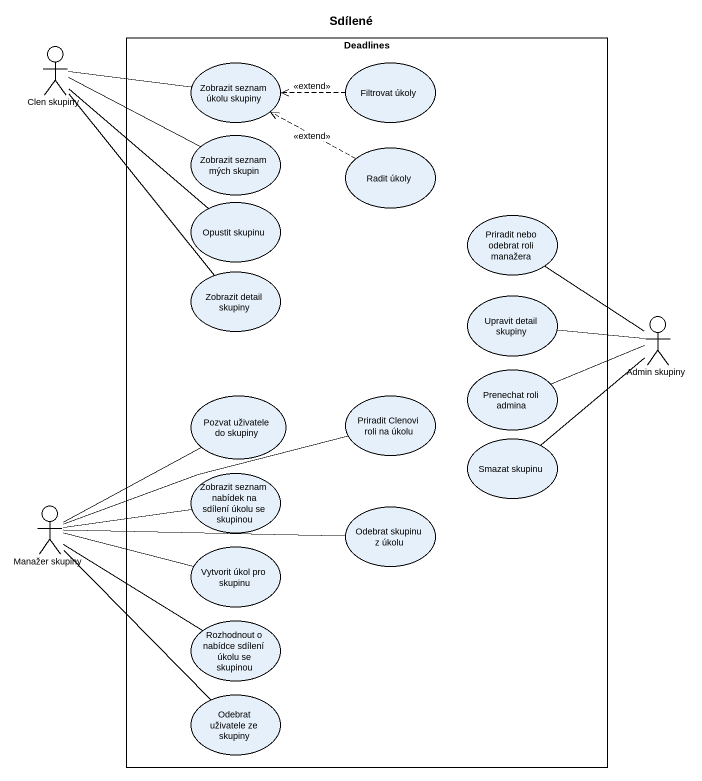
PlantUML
@startuml
title Sdílené
actor "Clen skupiny" as Clen_skupiny
rectangle Deadlines {
  usecase "Zobrazit seznam úkolu skupiny" as Zobrazit_seznam_úkolu
  usecase "Filtrovat úkoly" as Filtrovat_úkoly
  usecase "Zobrazit seznam mých skupin" as Zobrazit_seznam_mých_skupin
  usecase "Radit úkoly" as Radit_úkoly
  usecase "Opustit skupinu" as Opustit_skupinu
  usecase "Priradit nebo odebrat roli manažera" as Priradit_nebo_odebrat_roli
  usecase "Zobrazit detail skupiny" as Zobrazit_detail_skupiny
  usecase "Upravit detail skupiny" as Upravit_detail_skupiny
  usecase "Prenechat roli admina" as Prenechat_roli_admina
  usecase "Pozvat uživatele do skupiny" as Pozvat_uživatele_do_skupiny
  usecase "Priradit Clenovi roli na úkolu" as Priradit_Clenovi_roli_na
  usecase "Smazat skupinu" as Smazat_skupinu
  usecase "Zobrazit seznam nabídek na sdílení úkolu se skupinou" as Zobrazit_seznam_nabídek_na
  usecase "Odebrat skupinu z úkolu" as Odebrat_skupinu_z_úkolu
  usecase "Vytvorit úkol pro skupinu" as Vytvorit_úkol_pro_skupinu
  usecase "Rozhodnout o nabídce sdílení úkolu se skupinou" as Rozhodnout_o_nabídce
  usecase "Odebrat uživatele ze skupiny" as Odebrat_uživatele_ze_skupiny
}
actor "Admin skupiny" as Admin_skupiny
actor "Manažer skupiny" as Manažer_skupiny
Clen_skupiny -right- Zobrazit_seznam_mých_skupin
Clen_skupiny -- Opustit_skupinu
Clen_skupiny -- Zobrazit_detail_skupiny
Zobrazit_seznam_úkolu -left- Clen_skupiny
Filtrovat_úkoly .left.> Zobrazit_seznam_úkolu : <<extend>>
Radit_úkoly .left.> Zobrazit_seznam_úkolu : <<extend>>
Admin_skupiny -up- Priradit_nebo_odebrat_roli
Admin_skupiny -left- Upravit_detail_skupiny
Admin_skupiny -left- Prenechat_roli_admina
Admin_skupiny -- Smazat_skupinu
Priradit_Clenovi_roli_na -left- Manažer_skupiny
Manažer_skupiny -up- Pozvat_uživatele_do_skupiny
Manažer_skupiny -right- Zobrazit_seznam_nabídek_na
Manažer_skupiny -right- Odebrat_skupinu_z_úkolu
Manažer_skupiny -right- Vytvorit_úkol_pro_skupinu
Manažer_skupiny -- Odebrat_uživatele_ze_skupiny
Rozhodnout_o_nabídce -left- Manažer_skupiny
@enduml
